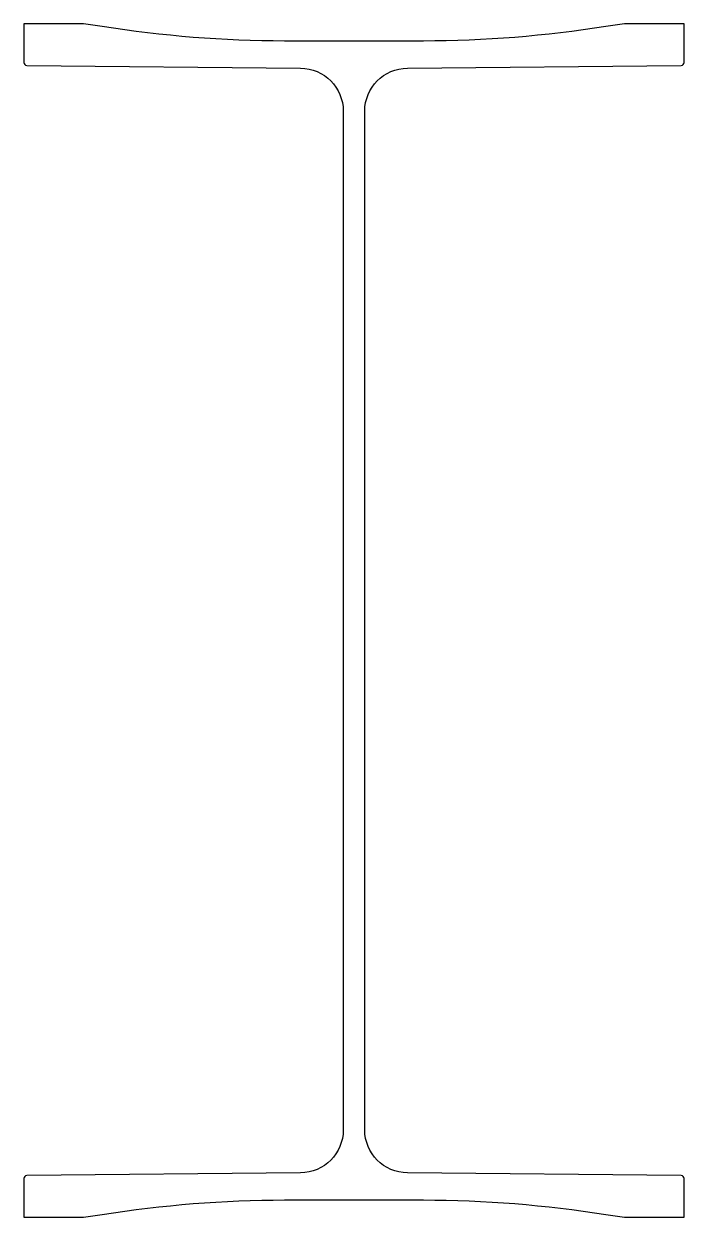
# Model space of a CAD drawing. Header units: millimetres. Extents: x -230 to 230, y -416 to 416.
import ezdxf

# ---------------------------------------------------------------- set-up
doc = ezdxf.new("R2010")
doc.units = ezdxf.units.MM

msp = doc.modelspace()

# ---------------------------------------------------------------- linework, layer by layer
msp.add_lwpolyline([(-7.5, -354.8, -0.411288), (-37.2, -384.8), (-228.02, -386.71, 0.411288), (-230, -388.71), (-230, -415.65), (-224, -415.65), (-188.42, -415.65, 0.010977), (-175.37, -413.85, -0.039881), (-48.36, -403.7), (48.36, -403.7, -0.039881), (175.37, -413.85, 0.010977), (188.42, -415.65), (224, -415.65), (230, -415.65), (230, -388.71, 0.411288), (228.02, -386.71), (37.2, -384.8, -0.411288), (7.5, -354.8), (7.5, 354.8, -0.411288), (37.2, 384.8), (228.02, 386.71, 0.411288), (230, 388.71), (230, 415.65), (224, 415.65), (188.42, 415.65, 0.010977), (175.37, 413.85, -0.039881), (48.36, 403.7), (-48.36, 403.7, -0.039881), (-175.37, 413.85, 0.010977), (-188.42, 415.65), (-224, 415.65), (-230, 415.65), (-230, 388.71, 0.411288), (-228.02, 386.71), (-37.2, 384.8, -0.411288), (-7.5, 354.8)], format="xyb", close=True)

doc.saveas('drawing.dxf')
